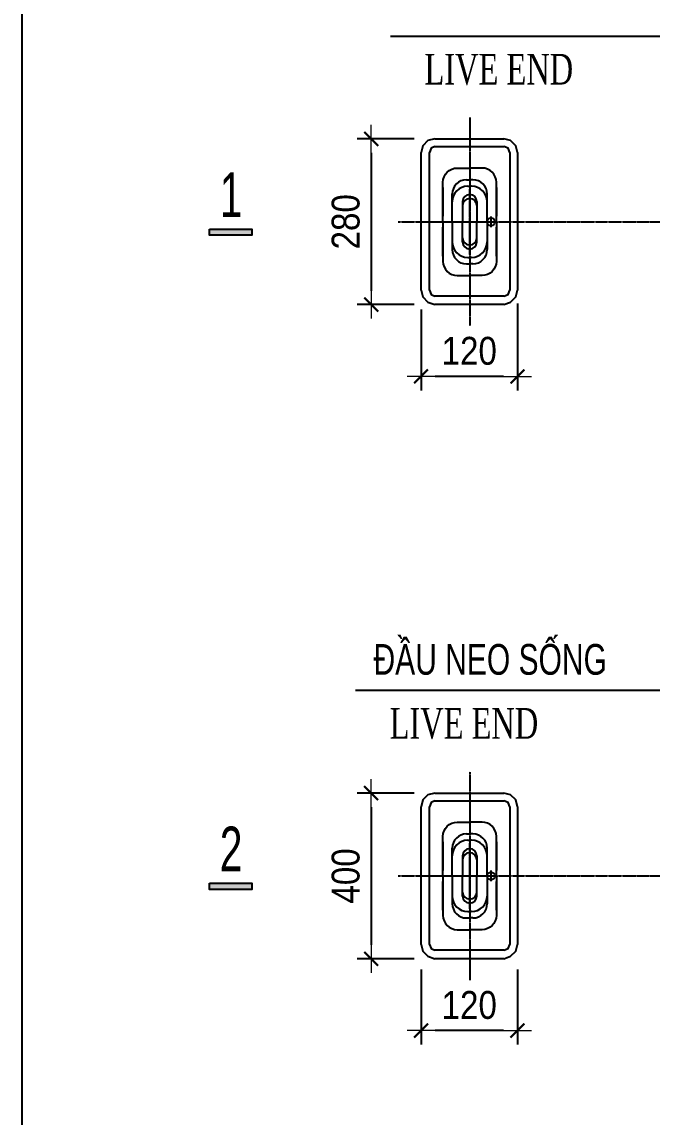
# Model space of a CAD drawing. Header units: millimetres. Extents: x 408913 to 1237273, y -191467 to -86666.
# Drawn here: x 1128543 to 1133061, y -161686 to -153838 of the extents above; entities that cross this region are included whole.
import ezdxf
from ezdxf.enums import TextEntityAlignment as Align

# ---------------------------------------------------------------- set-up
doc = ezdxf.new("R2010")
doc.units = ezdxf.units.MM
doc.header["$LTSCALE"] = 35
doc.header["$PDMODE"] = 3
doc.linetypes.add('CENTER', pattern=[2, 1.25, -0.25, 0.25, -0.25])
for name, color, linetype in [('CONC_OUTLINE', 2, 'Continuous'), ('Dimension', 253, 'Continuous'), ('Hatch', 8, 'Continuous'), ('STR.Dim_F-CL-B', 8, 'Continuous'), ('TEXT', 4, 'Continuous'), ('TXT-ST2', 7, 'Continuous')]:
    doc.layers.add(name, color=color, linetype=linetype)
doc.layers.add('NDC_S_DIM', color=1, linetype='Continuous', lineweight=9)
doc.styles.add('2F', font='')
doc.styles.add('Arial', font='arial.ttf', dxfattribs={"width": 0.6})
doc.styles.add('DIM', font='romans.shx', dxfattribs={"width": 0.55, "bigfont": 'vns.shx'})
doc.styles.add('NDC_ARIAL', font='arial.ttf', dxfattribs={"width": 0.85})
doc.styles.add('VNTIMEH', font='vntimeh.shx', dxfattribs={"width": 0.8, "bigfont": 'vns.shx'})
doc.styles.get('2F').set_extended_font_data('.VnArial NarrowH')
doc.dimstyles.new('A2_1-10', dxfattribs={"dimscale": 100, "dimtxt": 2, "dimasz": 1, "dimexe": 1, "dimexo": 0, "dimgap": 0.8, "dimtad": 1, "dimdec": 0, "dimlfac": 0.1, "dimdsep": 46, "dimtxsty": 'NDC_ARIAL', "dimblk": 'DIMMARK', "dimcen": 49999.938995, "dimdle": 1.5, "dimclrd": 1, "dimclre": 1, "dimclrt": 3, "dimadec": 0, "dimazin": 0, "dimtfac": 1, "dimtdec": 0, "dimtix": 1, "dimtmove": 2, "dimatfit": 3, "dimfxl": 1, "dimarcsym": 0})
doc.dimstyles.new('VSC 1-200', dxfattribs={"dimscale": 200, "dimtxt": 2, "dimasz": 1, "dimexe": 0.8, "dimexo": 1, "dimgap": 1, "dimtad": 1, "dimdec": 0, "dimzin": 0, "dimdsep": 46, "dimtxsty": 'DIM', "dimblk1": 'ARCHTICK', "dimblk2": 'ARCHTICK', "dimsah": 1, "dimcen": -0.2, "dimdle": 0.8, "dimclrd": 9, "dimclre": 9, "dimclrt": 2, "dimadec": 0, "dimazin": 0, "dimtfac": 1, "dimtdec": 0, "dimtmove": 0, "dimatfit": 3, "dimldrblk": 'ARCHTICK', "dimfxl": 4, "dimfxlon": 1, "dimtolj": 1, "dimtzin": 0, "dimarcsym": 0})

# ---------------------------------------------------------------- blocks, each defined once
blk = doc.blocks.new('DIMMARK')
at = {"layer": 'NDC_S_DIM', "color": 1}
blk.add_line((-1.5, 0), (1, 0), dxfattribs=at)
at = {"layer": 'NDC_S_DIM', "color": 2, "const_width": 0.15}
blk.add_lwpolyline([(-0.5, -0.5), (0.5, 0.5)], dxfattribs=at)
blk = doc.blocks.new('*D424')
at = {"layer": 'DEFPOINTS', "color": 0, "transparency": 16777216}
for p in [(1131404.2, -155898.8), (1132095.2, -155857.1), (1131404.2, -156378.6)]:
    blk.add_point(p, dxfattribs=at)
at = {"layer": 'NDC_S_DIM', "color": 1, "lineweight": -2, "transparency": 16777216}
for p, q in [((1131404.2, -155898.8), (1131404.2, -156478.6)), ((1132095.2, -155857.1), (1132095.2, -156478.6)), ((1131995.2, -156378.6), (1131504.2, -156378.6))]:
    blk.add_line(p, q, dxfattribs=at)
at = {"layer": 'NDC_S_DIM', "color": 1, "lineweight": -2, "transparency": 16777216, "xscale": 100, "yscale": 100, "zscale": 100, "rotation": 180}
blk.add_blockref('DIMMARK', (1131404.2, -156378.6), dxfattribs=at)
at = {"layer": 'NDC_S_DIM', "color": 1, "lineweight": -2, "transparency": 16777216, "xscale": 100, "yscale": 100, "zscale": 100}
blk.add_blockref('DIMMARK', (1132095.2, -156378.6), dxfattribs=at)
at = {"layer": 'NDC_S_DIM', "color": 3, "transparency": 16777216, "insert": (1131749.7, -156196.5), "char_height": 200, "attachment_point": 5, "style": 'NDC_ARIAL'}
blk.add_mtext('120', dxfattribs=at)
blk = doc.blocks.new('*D425')
at = {"layer": 'DEFPOINTS', "color": 0, "transparency": 16777216}
for p in [(1131355.6, -154676.8), (1131046.7, -155864.4), (1131355.6, -155864.4)]:
    blk.add_point(p, dxfattribs=at)
at = {"layer": 'NDC_S_DIM', "color": 1, "lineweight": -2, "transparency": 16777216}
for p, q in [((1131355.6, -154676.8), (1130946.7, -154676.8)), ((1131046.7, -154776.8), (1131046.7, -155764.4)), ((1131355.6, -155864.4), (1130946.7, -155864.4))]:
    blk.add_line(p, q, dxfattribs=at)
at = {"layer": 'NDC_S_DIM', "color": 1, "lineweight": -2, "transparency": 16777216, "xscale": 100, "yscale": 100, "zscale": 100}
for p, rotation in [((1131046.7, -154676.8), 90), ((1131046.7, -155864.4), 270)]:
    blk.add_blockref('DIMMARK', p, dxfattribs=dict(at, rotation=rotation))
at = {"layer": 'NDC_S_DIM', "color": 3, "transparency": 16777216, "insert": (1130864.6, -155270.6), "char_height": 200, "attachment_point": 5, "rotation": 90, "style": 'NDC_ARIAL'}
blk.add_mtext('280', dxfattribs=at)
blk = doc.blocks.new('_ArchTick')
at = {"color": 0, "linetype": 'ByBlock', "const_width": 0.15}
blk.add_lwpolyline([(-0.5, -0.5), (0.5, 0.5)], dxfattribs=at)
blk = doc.blocks.new('*D429')
at = {"layer": 'DEFPOINTS', "color": 0, "transparency": 16777216}
for p in [(1131404.2, -160628.4), (1132095.2, -160628.4), (1131404.2, -161065.9)]:
    blk.add_point(p, dxfattribs=at)
at = {"layer": 'NDC_S_DIM', "color": 1, "lineweight": -2, "transparency": 16777216}
for p, q in [((1131404.2, -160628.4), (1131404.2, -161165.9)), ((1132095.2, -160628.4), (1132095.2, -161165.9)), ((1131995.2, -161065.9), (1131504.2, -161065.9))]:
    blk.add_line(p, q, dxfattribs=at)
at = {"layer": 'NDC_S_DIM', "color": 1, "lineweight": -2, "transparency": 16777216, "xscale": 100, "yscale": 100, "zscale": 100, "rotation": 180}
blk.add_blockref('DIMMARK', (1131404.2, -161065.9), dxfattribs=at)
at = {"layer": 'NDC_S_DIM', "color": 1, "lineweight": -2, "transparency": 16777216, "xscale": 100, "yscale": 100, "zscale": 100}
blk.add_blockref('DIMMARK', (1132095.2, -161065.9), dxfattribs=at)
at = {"layer": 'NDC_S_DIM', "color": 3, "transparency": 16777216, "insert": (1131749.7, -160883.8), "char_height": 200, "attachment_point": 5, "style": 'NDC_ARIAL'}
blk.add_mtext('120', dxfattribs=at)
blk = doc.blocks.new('*D430')
at = {"layer": 'DEFPOINTS', "color": 0, "transparency": 16777216}
for p in [(1131355.6, -159364.2), (1131046.7, -160551.8), (1131355.6, -160551.8)]:
    blk.add_point(p, dxfattribs=at)
at = {"layer": 'NDC_S_DIM', "color": 1, "lineweight": -2, "transparency": 16777216}
for p, q in [((1131355.6, -159364.2), (1130946.7, -159364.2)), ((1131046.7, -159464.2), (1131046.7, -160451.8)), ((1131355.6, -160551.8), (1130946.7, -160551.8))]:
    blk.add_line(p, q, dxfattribs=at)
at = {"layer": 'NDC_S_DIM', "color": 1, "lineweight": -2, "transparency": 16777216, "xscale": 100, "yscale": 100, "zscale": 100}
for p, rotation in [((1131046.7, -159364.2), 90), ((1131046.7, -160551.8), 270)]:
    blk.add_blockref('DIMMARK', p, dxfattribs=dict(at, rotation=rotation))
at = {"layer": 'NDC_S_DIM', "color": 3, "transparency": 16777216, "insert": (1130864.6, -159958), "char_height": 200, "attachment_point": 5, "rotation": 90, "style": 'NDC_ARIAL'}
blk.add_mtext('400', dxfattribs=at)

msp = doc.modelspace()

# ---------------------------------------------------------------- hatches: boundary and pattern name
at = {"layer": 'Dimension', "ltscale": 200}
h = msp.add_hatch(color=1, dxfattribs=at)
h.dxf.hatch_style = 1
h.paths.add_polyline_path([(1129887.5, -155323.1), (1130192.2, -155323.1), (1130192.2, -155366.8), (1129887.5, -155366.8)])
h = msp.add_hatch(color=1, dxfattribs=at)
h.dxf.hatch_style = 1
h.paths.add_polyline_path([(1129887.5, -160010.5), (1130192.2, -160010.5), (1130192.2, -160054.2), (1129887.5, -160054.2)])

# ---------------------------------------------------------------- linework, layer by layer
at = {"color": 8, "linetype": 'CENTER', "ltscale": 0.03}
for p, q in [((1131752.7, -155505.4, 2.2), (1131752.7, -155035.8, 2.2)), ((1131752.7, -160192.8, 2.2), (1131752.7, -159723.2, 2.2))]:
    msp.add_line(p, q, dxfattribs=at)
at = {"color": 7}
msp.add_line((1131702, -155126.3, 2.2), (1131702, -155270.6, 2.2), dxfattribs=at)
at = {"color": 251, "linetype": 'CENTER', "ltscale": 0.1}
for p, q in [((1131239.6, -155270.6, 2.2), (1139544.7, -155270.6, 2.2)), ((1131239.6, -159958, 2.2), (1139544.7, -159958, 2.2))]:
    msp.add_line(p, q, dxfattribs=at)
at = {"color": 8, "linetype": 'CENTER', "ltscale": 0.03, "elevation": 2.2}
for points in [[(1131752.7, -154524.5), (1131752.7, -156016.8)], [(1131752.7, -159211.8), (1131752.7, -160704.1)]]:
    msp.add_lwpolyline(points, dxfattribs=at)
at = {"layer": 'CONC_OUTLINE'}
for p, q in [((1131729.1, -154969.6, 2.2), (1131752.7, -154969.6, 2.2)), ((1131776.4, -154969.6, 2.2), (1131752.7, -154969.6, 2.2)), ((1131561.5, -155025, 2.2), (1131561.5, -155231.3, 2.2)), ((1131739.2, -155015.2, 2.2), (1131752.7, -155015.2, 2.2)), ((1131766.3, -155015.2, 2.2), (1131752.7, -155015.2, 2.2)), ((1131944, -155025, 2.2), (1131944, -155231.3, 2.2)), ((1131627.6, -155270.6, 2.2), (1131627.6, -155071, 2.2)), ((1131803.5, -155126.3, 2.2), (1131803.5, -155270.6, 2.2)), ((1131877.9, -155270.6, 2.2), (1131877.9, -155071, 2.2)), ((1131561.5, -155270.6, 2.2), (1131944, -155270.6, 2.2)), ((1131627.6, -155270.6, 2.2), (1131627.6, -155470.2, 2.2)), ((1131702, -155414.9, 2.2), (1131702, -155270.6, 2.2)), ((1131803.5, -155414.9, 2.2), (1131803.5, -155270.6, 2.2)), ((1131867.9, -155270.6, 2.2), (1131944, -155270.6, 2.2)), ((1131877.9, -155270.6, 2.2), (1131877.9, -155470.2, 2.2)), ((1131905.9, -155308.7, 2.2), (1131905.9, -155232.5, 2.2)), ((1131561.5, -155516.2, 2.2), (1131561.5, -155309.9, 2.2)), ((1131944, -155516.2, 2.2), (1131944, -155309.9, 2.2)), ((1131739.2, -155526, 2.2), (1131752.7, -155526, 2.2)), ((1131766.3, -155526, 2.2), (1131752.7, -155526, 2.2)), ((1131729.1, -155571.7, 2.2), (1131752.7, -155571.7, 2.2)), ((1131776.4, -155571.7, 2.2), (1131752.7, -155571.7, 2.2)), ((1131729.1, -159656.9, 2.2), (1131752.7, -159656.9, 2.2)), ((1131776.4, -159656.9, 2.2), (1131752.7, -159656.9, 2.2)), ((1131561.5, -159712.4, 2.2), (1131561.5, -159918.7, 2.2)), ((1131627.6, -159958, 2.2), (1131627.6, -159758.4, 2.2)), ((1131739.2, -159702.6, 2.2), (1131752.7, -159702.6, 2.2)), ((1131766.3, -159702.6, 2.2), (1131752.7, -159702.6, 2.2)), ((1131877.9, -159958, 2.2), (1131877.9, -159758.4, 2.2)), ((1131944, -159712.4, 2.2), (1131944, -159918.7, 2.2)), ((1131702, -159813.7, 2.2), (1131702, -159958, 2.2)), ((1131803.5, -159813.7, 2.2), (1131803.5, -159958, 2.2)), ((1131905.9, -159996.1, 2.2), (1131905.9, -159919.9, 2.2)), ((1131561.5, -159958, 2.2), (1131944, -159958, 2.2)), ((1131561.5, -160203.6, 2.2), (1131561.5, -159997.3, 2.2)), ((1131627.6, -159958, 2.2), (1131627.6, -160157.6, 2.2)), ((1131702, -160102.3, 2.2), (1131702, -159958, 2.2)), ((1131803.5, -160102.3, 2.2), (1131803.5, -159958, 2.2)), ((1131867.9, -159958, 2.2), (1131944, -159958, 2.2)), ((1131877.9, -159958, 2.2), (1131877.9, -160157.6, 2.2)), ((1131944, -160203.6, 2.2), (1131944, -159997.3, 2.2)), ((1131739.2, -160213.4, 2.2), (1131752.7, -160213.4, 2.2)), ((1131766.3, -160213.4, 2.2), (1131752.7, -160213.4, 2.2)), ((1131729.1, -160259, 2.2), (1131752.7, -160259, 2.2)), ((1131776.4, -160259, 2.2), (1131752.7, -160259, 2.2))]:
    msp.add_line(p, q, dxfattribs=at)
at = {"layer": 'CONC_OUTLINE', "elevation": 2.2}
for points in [[(1131501.8, -154676.8), (1131453, -154689), (1131416.4, -154725.6), (1131404.2, -154774.3)], [(1131501.8, -154731.7), (1131477.4, -154743.9), (1131465.2, -154774.3)], [(1131501.8, -154676.8), (1131997.6, -154676.8)], [(1131501.8, -154731.7), (1131997.6, -154731.7)], [(1132095.2, -154774.3), (1132083, -154725.6), (1132046.4, -154689), (1131997.6, -154676.8)], [(1132040.3, -154774.3), (1132028.1, -154743.9), (1131997.6, -154731.7)], [(1131404.2, -155760.8), (1131404.2, -154774.3)], [(1131465.2, -155760.8), (1131465.2, -154774.3)], [(1132040.3, -154774.3), (1132040.3, -155760.8)], [(1132095.2, -154774.3), (1132095.2, -155760.8)], [(1131404.2, -155760.8), (1131416.4, -155809.5), (1131453, -155846.1), (1131501.8, -155864.4)], [(1131465.2, -155760.8), (1131477.4, -155791.3), (1131501.8, -155803.4)], [(1131997.6, -155803.4), (1132028.1, -155791.3), (1132040.3, -155760.8)], [(1131997.6, -155864.4), (1132046.4, -155846.1), (1132083, -155809.5), (1132095.2, -155760.8)], [(1131997.6, -155803.4), (1131501.8, -155803.4)], [(1131997.6, -155864.4), (1131501.8, -155864.4)], [(1131501.8, -159364.2), (1131453, -159376.4), (1131416.4, -159413), (1131404.2, -159461.7)], [(1131501.8, -159364.2), (1131997.6, -159364.2)], [(1132095.2, -159461.7), (1132083, -159413), (1132046.4, -159376.4), (1131997.6, -159364.2)], [(1131404.2, -160448.2), (1131404.2, -159461.7)], [(1131501.8, -159419.1), (1131477.4, -159431.2), (1131465.2, -159461.7)], [(1131465.2, -160448.2), (1131465.2, -159461.7)], [(1131501.8, -159419.1), (1131997.6, -159419.1)], [(1132040.3, -159461.7), (1132028.1, -159431.2), (1131997.6, -159419.1)], [(1132040.3, -159461.7), (1132040.3, -160448.2)], [(1132095.2, -159461.7), (1132095.2, -160448.2)], [(1131404.2, -160448.2), (1131416.4, -160496.9), (1131453, -160533.5), (1131501.8, -160551.8)], [(1131465.2, -160448.2), (1131477.4, -160478.6), (1131501.8, -160490.8)], [(1131997.6, -160490.8), (1132028.1, -160478.6), (1132040.3, -160448.2)], [(1131997.6, -160551.8), (1132046.4, -160533.5), (1132083, -160496.9), (1132095.2, -160448.2)], [(1131997.6, -160490.8), (1131501.8, -160490.8)], [(1131997.6, -160551.8), (1131501.8, -160551.8)]]:
    msp.add_lwpolyline(points, dxfattribs=at)
for points in [[(1131561.5, -155270.6), (1131561.5, -154986.8, -0.414214), (1131662.9, -154885.3), (1131752.7, -154885.3)], [(1131944, -155270.6), (1131944, -154986.8, 0.414214), (1131842.6, -154885.3), (1131752.7, -154885.3)], [(1131561.5, -155270.6), (1131561.5, -155554.4, 0.414214), (1131662.9, -155655.9), (1131752.7, -155655.9)], [(1131944, -155270.6), (1131944, -155554.4, -0.414214), (1131842.6, -155655.9), (1131752.7, -155655.9)], [(1131561.5, -159958), (1131561.5, -159674.2, -0.414214), (1131662.9, -159572.7), (1131752.7, -159572.7)], [(1131944, -159958), (1131944, -159674.2, 0.414214), (1131842.6, -159572.7), (1131752.7, -159572.7)], [(1131561.5, -159958), (1131561.5, -160241.8, 0.414214), (1131662.9, -160343.2), (1131752.7, -160343.2)], [(1131944, -159958), (1131944, -160241.8, -0.414214), (1131842.6, -160343.2), (1131752.7, -160343.2)]]:
    msp.add_lwpolyline(points, format="xyb", dxfattribs=at)
at = {"layer": 'CONC_OUTLINE'}
for centre in [(1131905.9, -155270.6, 2.2), (1131905.9, -155270.6, 2.2), (1131905.9, -159958, 2.2), (1131905.9, -159958, 2.2)]:
    msp.add_circle(centre, 28.1, dxfattribs=at)
for centre, radius, start, end in [((1131729.1, -155071, 2.2), 101.4, 90, 180), ((1131776.4, -155071, 2.2), 101.4, 0, 90), ((1131739.2, -155126.8, 2.2), 111.6, 90, 180), ((1131766.3, -155126.8, 2.2), 111.6, 0, 90), ((1131752.7, -155126.3, 2.2), 50.7, 0, 180), ((1131752.7, -155155, 2.2), 50.7, 0, 180), ((1131739.2, -155414.4, 2.2), 111.6, 180, 270), ((1131752.7, -155386.2, 2.2), 50.7, 180, 0), ((1131752.7, -155414.9, 2.2), 50.7, 180, 0), ((1131766.3, -155414.4, 2.2), 111.6, 270, 0), ((1131729.1, -155470.2, 2.2), 101.4, 180, 270), ((1131776.4, -155470.2, 2.2), 101.4, 270, 0), ((1131729.1, -159758.4, 2.2), 101.4, 90, 180), ((1131776.4, -159758.4, 2.2), 101.4, 0, 90), ((1131739.2, -159814.2, 2.2), 111.6, 90, 180), ((1131752.7, -159813.7, 2.2), 50.7, 0, 180), ((1131766.3, -159814.2, 2.2), 111.6, 0, 90), ((1131752.7, -159842.4, 2.2), 50.7, 0, 180), ((1131752.7, -160073.6, 2.2), 50.7, 180, 0), ((1131739.2, -160101.8, 2.2), 111.6, 180, 270), ((1131729.1, -160157.6, 2.2), 101.4, 180, 270), ((1131752.7, -160102.3, 2.2), 50.7, 180, 0), ((1131766.3, -160101.8, 2.2), 111.6, 270, 0), ((1131776.4, -160157.6, 2.2), 101.4, 270, 0)]:
    msp.add_arc(centre, radius, start, end, dxfattribs=at)
at = {"layer": 'Dimension', "color": 1, "ltscale": 200, "elevation": 2.2}
for points in [[(1129887.5, -155323.1), (1130192.2, -155323.1), (1130192.2, -155366.8), (1129887.5, -155366.8)], [(1129887.5, -160010.5), (1130192.2, -160010.5), (1130192.2, -160054.2), (1129887.5, -160054.2)]]:
    msp.add_lwpolyline(points, close=True, dxfattribs=at)
at = {"layer": 'STR.Dim_F-CL-B'}
msp.add_lwpolyline([(1128542.6, -134454.2), (1128542.6, -186337.2)], dxfattribs=at)

# ---------------------------------------------------------------- texts
at = {"layer": 'TEXT', "color": 7, "linetype": 'Continuous', "style": '2F', "width": 0.8}
for s, p in [('1', (1130042.4, -155236.7, 2.2)), ('2', (1130042.4, -159924, 2.2))]:
    msp.add_text(s, height=319.4, dxfattribs=at).set_placement(p, align=Align.CENTER)
at = {"layer": 'TEXT', "color": 0, "style": 'Arial', "width": 0.7}
msp.add_text('ĐẦU NEO SỐNG', height=220, dxfattribs=at).set_placement((1131063.4, -158516.1, 2.2))
at = {"layer": 'TXT-ST2', "color": 2, "style": 'VNTIMEH', "width": 0.7}
for p in [(1131428.9, -154287.2, 2.2), (1131178.7, -158974.5, 2.2)]:
    msp.add_text('LIVE END', height=220, dxfattribs=at).set_placement(p)

# ---------------------------------------------------------------- dimensions: what is measured, and where the dimension line sits
at = {"layer": 'NDC_S_DIM'}
for base, p1, p2, text, picture, middle in [((1131046.7, -155864.4, 2.2), (1131355.6, -154676.8, 2.2), (1131355.6, -155864.4, 2.2), '280', '*D425', (1130864.6, -155270.6, 2.2)), ((1131046.7, -160551.8, 2.2), (1131355.6, -159364.2, 2.2), (1131355.6, -160551.8, 2.2), '400', '*D430', (1130864.6, -159958, 2.2))]:
    dim = msp.add_linear_dim(base=base, p1=p1, p2=p2, angle=90, text=text, dimstyle='A2_1-10', dxfattribs=at)
    dim.commit()
    dim.dimension.update_dxf_attribs({"geometry": picture, "text_midpoint": middle})
for base, p1, p2, picture, middle in [((1131404.2, -156378.6, 2.2), (1132095.2, -155857.1, 2.2), (1131404.2, -155898.8, 2.2), '*D424', (1131749.7, -156196.5, 2.2)), ((1131404.2, -161065.9, 2.2), (1132095.2, -160628.4, 2.2), (1131404.2, -160628.4, 2.2), '*D429', (1131749.7, -160883.8, 2.2))]:
    dim = msp.add_linear_dim(base=base, p1=p1, p2=p2, text='120', dimstyle='A2_1-10', dxfattribs=at)
    dim.commit()
    dim.dimension.update_dxf_attribs({"geometry": picture, "text_midpoint": middle})

# ---------------------------------------------------------------- leaders
at = {"layer": 'Hatch', "color": 9, "linetype": 'Continuous'}
for points in [[(1133830.9, -155101.7, 2.2), (1133242, -153942.6, 2.2), (1131185.7, -153942.6, 2.2)], [(1133830.9, -159789.1, 2.2), (1133242, -158630, 2.2), (1130935.4, -158630, 2.2)]]:
    msp.add_leader(points, dimstyle='VSC 1-200', override={"dimtad": 0, "dimfxl": 2.5, "dimarcsym": 1}, dxfattribs=at)

doc.saveas('drawing.dxf')
